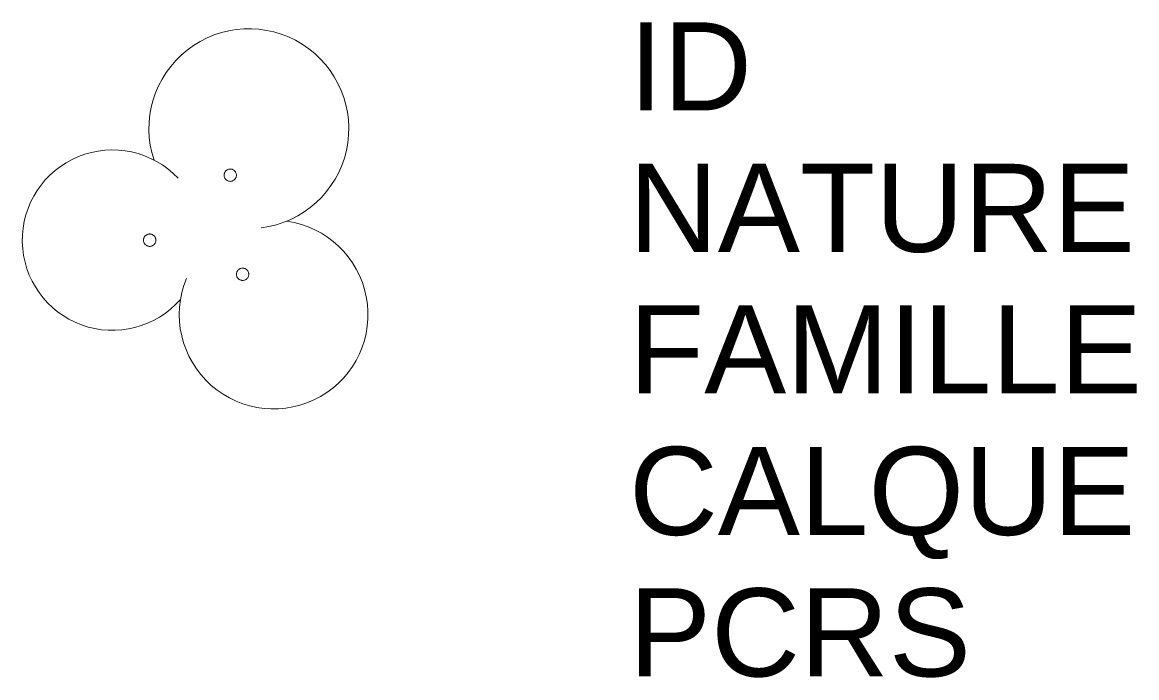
# Model space of a CAD drawing. Header units: metres. Extents: x -0.42 to 2.11, y -1.02 to 0.47.
import ezdxf

# ---------------------------------------------------------------- set-up
doc = ezdxf.new("R2010")
doc.units = ezdxf.units.M
doc.linetypes.add('Socle_Continu', pattern=[2.5, 2.5, 0])
doc.layers.add('JARDI_SCS', color=82, linetype='Socle_Continu', lineweight=13)
doc.styles.get("Standard").update_dxf_attribs({"font": 'arial.ttf'})

msp = doc.modelspace()

# ---------------------------------------------------------------- linework, layer by layer
at = {"layer": 'JARDI_SCS', "linetype": 'Socle_Continu'}
for centre, radius in [((0.056, 0.1187), 0.014), ((-0.1268, -0.0289), 0.0141), ((0.0841, -0.1063), 0.014)]:
    msp.add_circle(centre, radius, dxfattribs=at)
for centre, radius, start, end in [((0.0983, 0.2242), 0.2268, 277.1047, 198.3791), ((-0.2112, -0.0288), 0.2048, 43.3093, 318.8126), ((0.1545, -0.1977), 0.2142, 157.5, 81.9939)]:
    msp.add_arc(centre, radius, start, end, dxfattribs=at)
at = {"layer": 'JARDI_SCS', "linetype": 'Socle_Continu', "extrusion": (0, 0, -1)}
msp.add_ellipse((-0.1268, -0.0289), major_axis=(0.00999, 0.00999), ratio=1, start_param=3.926991, end_param=7.068583, dxfattribs=at)

# ---------------------------------------------------------------- texts
at = {"layer": 'JARDI_SCS', "linetype": 'Socle_Continu', "flags": 9}
for tag, p, s in [('ID', (0.9611, 0.2658), 'TP_1204'), ('NATURE', (0.9611, -0.0555), 'Arbre cépée'), ('FAMILLE', (0.9611, -0.3768), 'Jardin'), ('CALQUE', (0.9611, -0.6981), 'JARDI_SCS'), ('PCRS', (0.9611, -1.0193), 'Arbre')]:
    msp.add_attdef(tag, p, s, height=0.2, dxfattribs=at)

doc.saveas('drawing.dxf')
